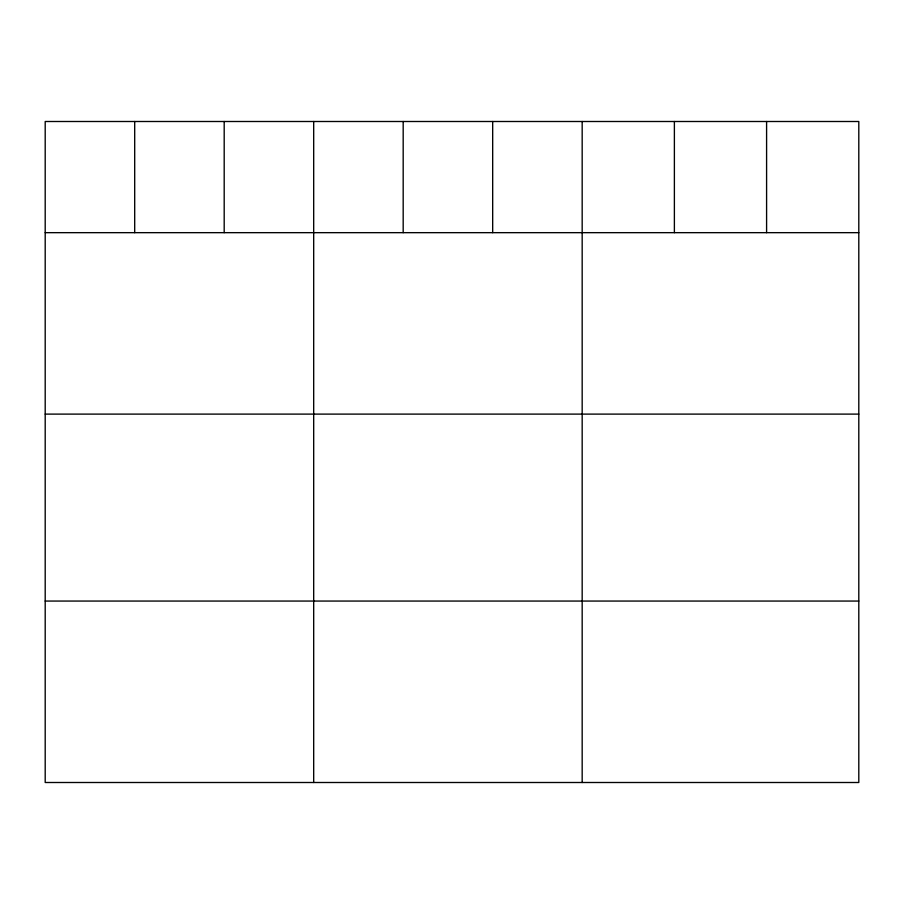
<?xml version="1.0" encoding="UTF-8"?>
<svg xmlns="http://www.w3.org/2000/svg" width="904" height="904" viewBox="0 0 904 904"><rect width="100%" height="100%" fill="white"/><g stroke="black" fill="none" stroke-linecap="round" stroke-linejoin="round"><path stroke-width="1.36" d="M858.8 232.667L858.8 782.502L45.2 782.502L45.2 121.498L858.8 121.498L858.8 232.667L45.2 232.667M45.2 414.111L858.8 414.111M45.2 601.058L858.8 601.058M766.592 121.498L766.592 232.667M674.384 121.498L674.384 232.667M582.176 121.498L582.176 782.502M492.68 121.498L492.68 232.667M403.184 121.498L403.184 232.667M313.688 121.498L313.688 782.502M224.192 121.498L224.192 232.667M134.696 121.498L134.696 232.667"/></g></svg>
